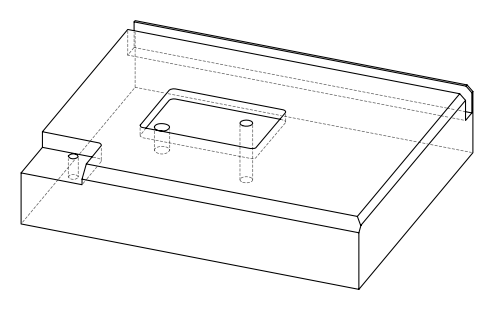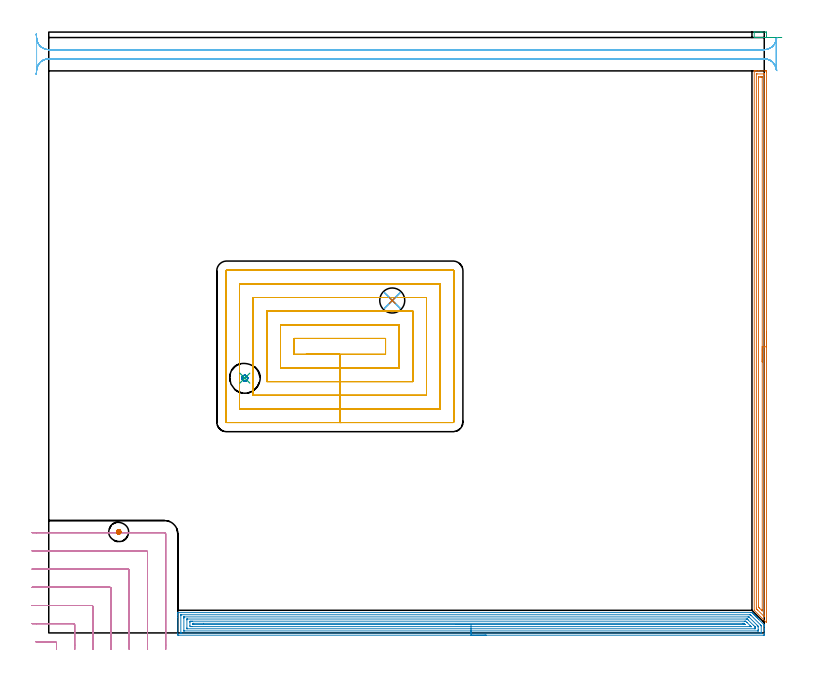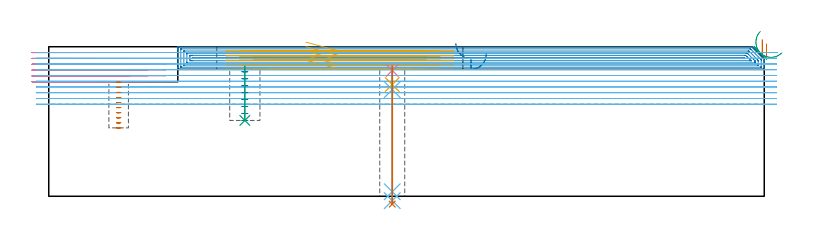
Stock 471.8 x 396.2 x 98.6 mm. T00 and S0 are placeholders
(PLAN: 13 operations, 10 tool changes, 79.5 min)
(1 AREA_MILL | FG_CHAMFER_SURFACE | UGT0205_001 | 8.87 min | 12253 mm3)
(2 AREA_MILL_1 | FG_CHAMFER_SURFACE_1 | UGT0205_001 | 18.67 min | 43388 mm3)
(3 AREA_MILL_2 | FG_CHAMFER_SURFACE_2 | UGT0205_001 | 0.25 min | 260 mm3)
(4 MILL_CORNER_NOTCH_RECTANGULAR | CORNER_NOTCH_RECTANGULAR | NXT0201_012 | Follow Part, ap 4, ae 75% | 8.75 min | 144528 mm3)
(5 MILL_RECTANGULAR_POCKET | POCKET_RECTANGULAR_STRAIGHT | NXT0201_011 | Follow Part, ap 3, ae 75% | 20.23 min | 271524 mm3)
(6 MILL_RECTANGULAR_SLOT | SLOT_RECTANGULAR | NXT0201_012 | Follow Part, ap 4, ae 75% | 20.54 min | 393064 mm3)
(7 MILL_BLIND_HOLE_FROM_SOLID_MATERIAL | STEP1POCKET | NXT0201_013 | Spiral | 0.57 min | 3968 mm3)
(8 MILL_BLIND_HOLE_FROM_SOLID_MATERIAL_1 | STEP1POCKET_1 | NXT0201_012 | Spiral | 0.6 min | 10471 mm3)
(9 BORE_BLIND_HOLE | STEP1POCKET_1 | UGT0332_076 | 0.15 min | 0 mm3)
(10 SPOT_DRILL | STEP1HOLE | NXT0321_9005460120000 | 0.03 min | 1 mm3)
(11 DRILL_BLIND_HOLE_INTO_CENTER | STEP1HOLE | NXT0301_038 | 0.05 min | 318 mm3)
(12 GUN_DRILL_THROUGH_HOLE | STEP1HOLE | UGT0307_002 | 0.43 min | 2076 mm3)
(13 SPADE_DRILL_TO_ENLARGE_THROUGH_HOLE | STEP1HOLE | UGT0306_007 | 0.37 min | 15461 mm3)
(TOOL UGT0205_001 | Chamfer Mill 20 x 3 x 45 deg. | D20 FL50 Z2)
(TOOL NXT0201_012 | ENDMILL 16mm [2P460-1600-NA 1630] | D16 FL38 Z6)
(TOOL NXT0201_011 | ENDMILL 12mm [2P460-1200-NA 1630] | D12 FL38 Z6)
(TOOL NXT0201_013 | ENDMILL 10mm | D10 FL30 Z4)
(TOOL UGT0332_076 | 19.75 mm Rough Boring Bar | D19.75)
(TOOL NXT0321_9005460120000 | NC Spot Drill, 142deg, 12mm, Carbide, Uncoated | D12 PA142 FL30 Z2)
(TOOL NXT0301_038 | Carbide Drill 6.7mm [860.1-0670-034A1-MM 2214] | D6.7 PA140 FL53 Z2)
(TOOL UGT0307_002 | Gun Drill 6 mm | D6 PA130 FL24 Z1)
(TOOL UGT0306_007 | Spade Drill 16.5mm | D16.5 PA132 FL10 Z2)
(OP 1 AREA_MILL)
G17 G21 G94 G90
T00 M6
G54
G17 G0 G90 X473.3 Y198.7 S1061 M3
G43 Z108.6 H0
Z100.5
G94 G1 Y198.662 Z99.628 F250.
Y198.548 Z98.764
Y198.359 Z97.912
Y198.097 Z97.08
Y197.763 Z96.274
Y197.36 Z95.5
Y196.892 Z94.764
Y196.36 Z94.072
Y195.771 Z93.429
Y195.128 Z92.84
Y194.436 Z92.309
Y193.7 Z91.84
Y192.926 Z91.437
Y192.12 Z91.103
Y191.288 Z90.841
Y190.436 Z90.652
Y189.572 Z90.538
Y188.7 Z90.5
Y7.348
X473.299 Y6.967 Z90.501
X473.298 Y6.935 Z90.502
X473.292 Y6.818 Z90.506
X473.235 Y6.87 Z90.563
X473.133 Y6.967 Z90.665
X465.388 Y14.712 Z98.411
X465.217 Y14.886 Z98.577
X465.204 Y14.905 Z98.589
X465.2 Y15.004 Z98.6
Y370.433
X465.203 Y370.591 Z98.588
X465.224 Y370.6 Z98.566
X465.58 Z98.219
X465.931 Z97.869
X466.594 Z97.201
X467.81 Z95.986
X468.365 Z95.43
X472.515 Z91.282
X472.792 Y370.597 Z91.005
X473.292 Y370.591 Z90.506
X473.294 Y370.493 Z90.504
X473.298 Y369.986 Z90.502
X473.3 Y369.474 Z90.5
Y188.7
X471.886 Z91.914
Y10.986
X471.884 Y10.788 Z91.916
X471.881 Y10.691 Z91.919
X471.88 Y10.682 Z91.92
X471.867 Y10.691 Z91.933
X471.836 Y10.717 Z91.964
X471.766 Y10.784 Z92.034
X467.479 Y15.071 Z96.321
X467.101 Y15.451 Z96.699
X466.716 Y15.846 Z97.084
X466.621 Y15.947 Z97.179
X466.619 Y15.997 Z97.181
X466.616 Y16.105 Z97.184
X466.614 Y16.323 Z97.186
X466.615 Y368.418 Z97.185
X466.616 Y368.527 Z97.184
X466.619 Y368.58 Z97.181
X466.62 Y368.587 Z97.18
X466.635 Y368.591 Z97.165
X466.687 Y368.595 Z97.113
X467.083 Y368.599 Z96.717
X471.511 Z92.289
X471.756 Y368.596 Z92.044
X471.864 Y368.591 Z91.936
X471.879 Y368.589 Z91.921
X471.881 Y368.572 Z91.919
X471.884 Y368.523 Z91.916
X471.885 Y368.422 Z91.915
X471.886 Y368.221 Z91.914
Y188.7
X470.472 Z93.328
X470.471 Y15.451 Z93.329
Y15.113
X470.466 Y14.558 Z93.334
Y14.55 Z93.335
X470.448 Y14.558 Z93.352
X470.136 Y14.866 Z93.664
X468.655 Y16.344 Z95.145
X468.365 Y16.638 Z95.435
X468.069 Y16.942 Z95.731
X468.035 Y16.979 Z95.765
X468.033 Y17.034 Z95.767
X468.03 Y17.124 Z95.77
X468.029 Y17.237 Z95.771
Y17.576
Y365.521
X468.03 Y365.859 Z95.77
X468.034 Y366.414 Z95.766
X468.035 Y366.574 Z95.765
X468.189 Y366.591 Z95.611
X468.365 Y366.596 Z95.435
X469.066 Y366.6 Z94.734
X469.25 Z94.55
X469.951 Z93.849
X470.136 Y366.599 Z93.664
X470.32 Y366.595 Z93.48
X470.442 Y366.59 Z93.358
X470.466 Y366.583 Z93.334
X470.467 Y366.567 Z93.333
X470.469 Y366.527 Z93.331
X470.471 Y366.414 Z93.329
X470.472 Y188.7 Z93.328
Y187.828 Z93.367
Y186.964 Z93.48
Y186.112 Z93.669
Y185.28 Z93.932
Y184.474 Z94.265
Y183.7 Z94.668
Y182.964 Z95.137
Y182.272 Z95.668
Y181.629 Z96.257
Y181.04 Z96.901
Y180.508 Z97.593
Y180.04 Z98.328
Y179.637 Z99.102
Y179.303 Z99.908
Y179.041 Z100.74
Y178.852 Z101.592
Y178.738 Z102.457
Y178.7 Z103.328
G0 Z108.6
M5
M2
(OP 2 AREA_MILL_1)
G17 G21 G94 G90
T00 M6
G54
G17 G0 G90 X288.45 Y-1.5 S1061 M3
G43 Z108.6 H0
Z93.7
G94 G1 X288.412 Z92.828 F250.
X288.298 Z91.963
X288.109 Z91.112
X287.847 Z90.28
X287.513 Z89.474
X287.11 Z88.7
X286.642 Z87.964
X286.11 Z87.272
X285.521 Z86.629
X284.878 Z86.04
X284.186 Z85.508
X283.45 Z85.04
X282.676 Z84.637
X281.87 Z84.303
X281.038 Z84.041
X280.186 Z83.852
X279.322 Z83.738
X278.45 Z83.7
X85.731
X85.31 Y-1.496 Z83.702
X85.11 Y-1.492 Z83.705
X85.105 Y-1.082 Z84.115
X85.1 Y-0.462 Z84.736
Y10.345 Z95.54
Y11.742 Z96.938
Y12.103 Z97.298
Y13.057 Z98.256
X85.11 Y13.397 Z98.589
X85.284 Y13.4 Z98.6
X463.12
X463.695 Y13.399 Z98.586
X463.867 Y13.235 Z98.431
X464.015 Y13.086 Z98.284
X464.119 Y12.982 Z98.178
X464.218 Y12.882 Z98.082
X464.313 Y12.787 Z97.987
X464.412 Y12.689 Z97.885
X464.506 Y12.594 Z97.794
X464.611 Y12.489 Z97.689
X464.705 Y12.396 Z97.592
X464.794 Y12.306 Z97.505
X464.909 Y12.191 Z97.391
X464.998 Y12.103 Z97.299
X465.082 Y12.018 Z97.217
X465.207 Y11.893 Z97.093
X465.291 Y11.81 Z97.006
X465.37 Y11.73 Z96.929
X465.505 Y11.595 Z96.794
X465.584 Y11.517 Z96.713
X465.659 Y11.442 Z96.641
X465.803 Y11.297 Z96.496
X465.877 Y11.224 Z96.421
X465.947 Y11.154 Z96.353
X466.101 Y10.999 Z96.198
X466.17 Y10.931 Z96.128
X466.235 Y10.866 Z96.065
X466.399 Y10.701 Z95.9
X466.463 Y10.638 Z95.835
X466.523 Y10.577 Z95.776
X466.697 Y10.403 Z95.602
X466.756 Y10.345 Z95.542
X466.811 Y10.289 Z95.488
X466.996 Y10.105 Z95.304
X467.049 Y10.052 Z95.249
X467.099 Y10.001 Z95.2
X467.294 Y9.807 Z95.006
X467.342 Y9.759 Z94.956
X467.387 Y9.713 Z94.912
X467.592 Y9.509 Z94.708
X468.252 Y8.849 Z94.048
X471.467 Y5.634 Z90.832
X471.591 Y5.51 Z90.707
X471.765 Y5.334 Z90.532
X471.793 Y5.3 Z90.497
X471.797 Y5.291 Z90.488
X471.8 Y5.265 Z90.463
Y4.192 Z89.386
Y2.951 Z88.148
Y2.434 Z87.628
Y1.902 Z87.098
Y-0.824 Z84.373
X471.797 Y-1.082 Z84.115
X471.79 Y-1.492 Z83.705
X471.59 Y-1.496 Z83.702
X471.169 Y-1.5 Z83.7
X278.45
Y-0.086 Z85.114
X87.52 Y-0.085 Z85.115
X87.398 Y-0.084 Z85.116
X87.153 Y-0.079 Z85.121
X87.109 Y-0.07 Z85.13
X87.105 Y-0.037 Z85.163
X87.103 Y-0.002 Z85.198
X87.1 Y0.209 Z85.409
Y11.637 Z96.837
X87.102 Y11.774 Z96.974
X87.105 Y11.884 Z97.084
X87.11 Y11.957 Z97.157
X87.117 Y11.979 Z97.179
X87.64 Y11.985 Z97.185
X462.346
X462.539 Y11.983 Z97.183
X462.635 Y11.981 Z97.181
X462.655 Y11.979 Z97.179
X462.704 Y11.935 Z97.135
X462.8 Y11.845 Z97.045
X463.12 Y11.53 Z96.73
X469.38 Y5.269 Z90.469
X469.575 Y5.071 Z90.271
X469.763 Y4.875 Z90.075
X469.79 Y4.837 Z90.037
X469.794 Y4.813 Z90.013
X469.798 Y4.762 Z89.962
X469.8 Y4.659 Z89.859
Y0.263 Z85.463
X469.798 Y0.126 Z85.326
X469.795 Y0.016 Z85.216
X469.79 Y-0.057 Z85.143
X469.784 Y-0.079 Z85.121
X469.261 Y-0.086 Z85.114
X278.45
Y1.328 Z86.528
X89.232 Y1.329 Z86.529
X89.17 Y1.33 Z86.53
X89.13 Y1.333 Z86.533
X89.114 Y1.335 Z86.535
X89.11 Y1.351 Z86.551
X89.104 Y1.555 Z86.755
X89.101 Y1.759 Z86.959
X89.1 Y9.671 Z94.871
X89.104 Y10.345 Z95.545
X89.108 Y10.542 Z95.742
X89.115 Y10.565 Z95.765
X89.137 Y10.567 Z95.767
X89.193 Y10.569 Z95.769
X89.308 Y10.571 Z95.771
X461.102
X461.332 Y10.57 Z95.77
X461.561 Y10.566 Z95.766
X461.623 Y10.564 Z95.764
X461.655 Y10.536 Z95.736
X461.723 Y10.473 Z95.673
X461.855 Y10.345 Z95.545
X467.129 Y5.071 Z90.271
X467.592 Y4.603 Z89.803
X467.79 Y4.394 Z89.594
X467.795 Y4.192 Z89.392
X467.799 Y3.988 Z89.188
X467.8 Y2.229 Z87.429
X467.796 Y1.555 Z86.755
X467.792 Y1.358 Z86.558
X467.785 Y1.335 Z86.535
X467.763 Y1.333 Z86.533
X467.707 Y1.33 Z86.53
X467.592 Y1.329 Z86.529
X278.45 Y1.328 Z86.528
Y2.743 Z87.943
X91.249
X91.167 Y2.745 Z87.945
X91.129 Y2.747 Z87.947
X91.113 Y2.749 Z87.949
X91.11 Y2.767 Z87.967
X91.106 Y2.875 Z88.075
X91.1 Y3.31 Z88.51
Y8.584 Z93.784
X91.107 Y9.025 Z94.225
X91.11 Y9.133 Z94.333
X91.115 Y9.151 Z94.351
X91.148 Y9.153 Z94.353
X91.218 Y9.155 Z94.355
X91.412 Y9.157 Z94.357
X459.857
X460.437 Y9.156 Z94.356
X460.52 Y9.154 Z94.354
X460.569 Y9.15 Z94.35
X460.593 Y9.147 Z94.347
X460.615 Y9.126 Z94.326
X460.801 Y8.946 Z94.146
X461.164 Y8.587 Z93.787
X461.332 Y8.42 Z93.62
X464.68 Y5.071 Z90.271
X464.909 Y4.842 Z90.042
X465.554 Y4.192 Z89.392
X465.763 Y3.976 Z89.176
X465.79 Y3.943 Z89.143
X465.794 Y3.918 Z89.118
X465.797 Y3.863 Z89.063
X465.799 Y3.754 Z88.954
X465.8 Y3.316 Z88.516
X465.793 Y2.875 Z88.075
X465.79 Y2.767 Z87.967
X465.785 Y2.749 Z87.949
X465.752 Y2.747 Z87.947
X465.682 Y2.745 Z87.945
X465.488 Y2.743 Z87.943
X278.45
Y4.157 Z89.357
X94.71
X93.814 Y4.158 Z89.358
X93.78 Y4.159 Z89.359
X93.11 Y4.192 Z89.392
X93.101 Y4.859 Z90.059
Y6.829 Z92.029
X93.104 Y7.493 Z92.693
X93.11 Y7.708 Z92.908
X93.746 Y7.741 Z92.941
X93.78 Y7.742 Z92.942
X94.638 Y7.743 Z92.943
X458.649
X459.513 Y7.738 Z92.938
X459.543 Y7.736 Z92.936
X459.582 Y7.708 Z92.908
X460.437 Y6.864 Z92.064
X460.473 Y6.829 Z92.029
X462.521 Y4.781 Z89.981
X463.109 Y4.192 Z89.392
X463.12 Y4.179 Z89.379
X463.121 Y4.161 Z89.361
X463.12
X462.262 Y4.157 Z89.357
X462.226
X278.45
Y5.571 Z90.771
X95.568 Y5.572 Z90.772
X95.183 Y5.574 Z90.774
X95.132 Y5.576 Z90.776
X95.112 Y5.578 Z90.778
X95.11 Y5.593 Z90.793
X95.104 Y5.674 Z90.874
X95.101 Y5.797 Z90.997
Y5.95 Z91.15
X95.104 Y6.18 Z91.38
X95.108 Y6.295 Z91.495
X95.11 Y6.318 Z91.518
X95.13 Y6.322 Z91.522
X95.187 Y6.325 Z91.525
X95.568 Y6.328 Z91.528
X102.102 Y6.329 Z91.529
X457.755
X458.265 Y6.328 Z91.528
X458.456 Y6.324 Z91.524
X458.502 Y6.322 Z91.522
X458.524 Y6.316 Z91.516
X458.557 Y6.287 Z91.487
X458.649 Y6.202 Z91.402
X458.898 Y5.95 Z91.15
X459.139 Y5.701 Z90.901
X459.248 Y5.577 Z90.777
X459.163 Y5.575 Z90.775
X459.033 Y5.573 Z90.773
X458.649 Y5.571 Z90.771
X458.14
X278.45
X277.578 Z90.809
X276.714 Z90.923
X275.862 Z91.112
X275.03 Z91.374
X274.224 Z91.708
X273.45 Z92.111
X272.714 Z92.58
X272.022 Z93.111
X271.379 Z93.7
X270.79 Z94.343
X270.258 Z95.035
X269.79 Z95.771
X269.387 Z96.545
X269.053 Z97.351
X268.791 Z98.183
X268.602 Z99.035
X268.488 Z99.9
X268.45 Z100.771
G0 Z108.6
M5
M2
(OP 3 AREA_MILL_2)
G17 G21 G94 G90
T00 M6
G54
G17 G0 G90 X483.392 Y392.6 S1061 M3
G43 Z108.6 H0
Z94.549
G94 G1 X482.749 Z93.959 F250.
X482.057 Z93.428
X481.321 Z92.96
X480.547 Z92.557
X479.741 Z92.223
X478.909 Z91.961
X478.058 Z91.772
X477.193 Z91.658
X476.321 Z91.62
X475.45 Z91.658
X474.585 Z91.772
X473.733 Z91.961
X472.901 Z92.223
X472.095 Z92.557
X471.321 Z92.96
X470.585 Z93.428
X469.893 Z93.959
X469.25 Z94.549
X465.276 Y392.601 Z98.523
X465.205 Y392.61 Z98.594
X465.2 Y392.634 Z98.6
Y396.166
X465.205 Y396.19 Z98.594
X465.277 Y396.2 Z98.521
X469.318 Z94.481
X470.135 Z93.658
X472.792 Y396.199 Z91.003
X473.266 Y396.197 Z90.53
X473.291 Y396.193 Z90.505
X473.297 Y395.725 Z90.503
X473.3 Y395.218 Z90.5
Y393.452
X473.298 Y393.075 Z90.502
X473.291 Y392.607 Z90.505
X473.266 Y392.602 Z90.529
X472.792 Y392.6 Z91.003
X472.383 Z91.412
X470.135 Z93.658
X469.317 Z94.482
X469.25 Z94.549
X468.66 Z95.191
X468.128 Z95.883
X467.658 Z96.618
X467.255 Z97.391
X466.92 Y392.601 Z98.197
X466.657 Z99.029
X466.467 Z99.88
X466.352 Z100.745
X466.313 Z101.617
X466.35 Z102.488
X466.463 Z103.353
X466.651 Z104.205
X466.912 Z105.037
X467.245 Y392.6 Z105.844
X467.647 Z106.618
X468.115 Z107.354
X468.645 Z108.047
X469.234 Z108.691
M5
M2
(OP 4 MILL_CORNER_NOTCH_RECTANGULAR)
G17 G21 G94 G90
T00 M6
G54
G17 G0 G90 X5.111 Y-11. S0 M3
G43 Z108.6 H1
Z94.75
G94 G1 X5.1 Y-8. F250.
Y-7.746 F500.
Y-6.694
G3 X4.306 Y-5.9 R0.8
G1 X-5.403
X-8.403 F250.
G0 Z108.6
X17.113 Y-11.
Z94.75
G1 X17.101 Y-8.
X17.1 Y-7.746 F500.
Y5.306
G3 X16.306 Y6.1 R0.8
G1 X-8.
X-11. F250.
G0 Z108.6
X29.117 Y-11.
Z94.75
G1 X29.101 Y-8.
G2 X29.1 Y-7.746 R48. F500.
G1 Y17.305
G3 X28.305 Y18.1 R0.8
G1 X-8.
X-11. F250.
G0 Z108.6
X41.122 Y-11.
Z94.75
G1 X41.101 Y-8.
X41.1 Y-7.746 F500.
Y29.305
G3 X40.305 Y30.1 R0.8
G1 X-8.
X-11. F250.
G0 Z108.6
X53.133 Y-11.
Z94.75
G1 X53.101 Y-8.
G2 X53.1 Y-7.746 R24. F500.
G1 Y41.305
G3 X52.305 Y42.1 R0.8
G1 X-8.
X-11. F250.
G0 Z108.6
X65.166 Y-10.999
Z94.75
G1 X65.103 Y-8.
G2 X65.1 Y-7.746 R12. F500.
G1 Y53.305
G3 X64.305 Y54.1 R0.8
G1 X-8.
X-11. F250.
G0 Z108.6
X77.1 Y-10.746
Z94.75
G1 Y-7.746
Y65.305 F500.
G3 X76.305 Y66.1 R0.8
G1 X-8.
X-11. F250.
G0 Z108.6
X5.101 Y-11.
Z90.9
G1 X5.1 Y-8.
Y-6.694 F500.
G3 X4.306 Y-5.9 R0.8
G1 X-5.403
X-8.403 F250.
G0 Z108.6
X17.101 Y-11.
Z90.9
G1 X17.1 Y-8.
Y-6.694 F500.
Y5.306
G3 X16.306 Y6.1 R0.8
G1 X-8.
X-11. F250.
G0 Z108.6
X29.101 Y-11.
Z90.9
G1 X29.1 Y-8.
Y5.306 F500.
Y17.305
G3 X28.305 Y18.1 R0.8
G1 X-8.
X-11. F250.
G0 Z108.6
X41.102 Y-11.
Z90.9
G1 X41.1 Y-8.
Y17.305 F500.
Y29.305
G3 X40.305 Y30.1 R0.8
G1 X-8.
X-11. F250.
G0 Z108.6
X53.102 Y-11.
Z90.9
G1 X53.1 Y-8.
Y29.305 F500.
Y41.305
G3 X52.305 Y42.1 R0.8
G1 X-8.
X-11. F250.
G0 Z108.6
X65.105 Y-11.
Z90.9
G1 X65.1 Y-8.
Y41.305 F500.
Y53.305
G3 X64.305 Y54.1 R0.8
G1 X-8.
X-11. F250.
G0 Z108.6
X77.1 Y-10.981
Z90.9
G1 Y-7.981
Y65.305 F500.
G3 X76.305 Y66.1 R0.8
G1 X-8.
X-11. F250.
G0 Z108.6
X5.1 Y-11.
Z87.05
G1 Y-8.
Y-6.694 F500.
G3 X4.306 Y-5.9 R0.8
G1 X-5.403
X-8.403 F250.
G0 Z108.6
X17.1 Y-11.
Z87.05
G1 Y-8.
Y5.306 F500.
G3 X16.306 Y6.1 R0.8
G1 X-8.
X-11. F250.
G0 Z108.6
X29.1 Y-11.
Z87.05
G1 Y-8.
Y17.305 F500.
G3 X28.305 Y18.1 R0.8
G1 X-8.
X-11. F250.
G0 Z108.6
X41.1 Y-11.
Z87.05
G1 Y-8.
Y29.305 F500.
G3 X40.305 Y30.1 R0.8
G1 X-8.
X-11. F250.
G0 Z108.6
X53.1 Y-11.
Z87.05
G1 Y-8.
Y41.305 F500.
G3 X52.305 Y42.1 R0.8
G1 X-8.
X-11. F250.
G0 Z108.6
X65.1 Y-11.
Z87.05
G1 Y-8.
Y53.305 F500.
G3 X64.305 Y54.1 R0.8
G1 X-8.
X-11. F250.
G0 Z108.6
X77.1 Y-11.
Z87.05
G1 Y-8.
Y65.305 F500.
G3 X76.305 Y66.1 R0.8
G1 X-8.
X-11. F250.
G0 Z108.6
X5.1 Y-11.
Z83.2
G1 Y-8.
Y-6.694 F500.
G3 X4.306 Y-5.9 R0.8
G1 X-5.403
X-8.403 F250.
G0 Z108.6
X17.1 Y-11.
Z83.2
G1 Y-8.
Y5.306 F500.
G3 X16.306 Y6.1 R0.8
G1 X-8.
X-11. F250.
G0 Z108.6
X29.1 Y-11.
Z83.2
G1 Y-8.
Y17.305 F500.
G3 X28.305 Y18.1 R0.8
G1 X-8.
X-11. F250.
G0 Z108.6
X41.1 Y-11.
Z83.2
G1 Y-8.
Y29.305 F500.
G3 X40.305 Y30.1 R0.8
G1 X-8.
X-11. F250.
G0 Z108.6
X53.1 Y-11.
Z83.2
G1 Y-8.
Y41.305 F500.
G3 X52.305 Y42.1 R0.8
G1 X-8.
X-11. F250.
G0 Z108.6
X65.1 Y-11.
Z83.2
G1 Y-8.
Y53.305 F500.
G3 X64.305 Y54.1 R0.8
G1 X-8.
X-11. F250.
G0 Z108.6
X77.1 Y-11.
Z83.2
G1 Y-8.
Y65.305 F500.
G3 X76.305 Y66.1 R0.8
G1 X-8.
X-11. F250.
G0 Z108.6
X5.1 Y-11.
Z79.35
G1 Y-8.
Y-6.694 F500.
G3 X4.306 Y-5.9 R0.8
G1 X-5.403
X-8.403 F250.
G0 Z108.6
X17.1 Y-11.
Z79.35
G1 Y-8.
Y5.306 F500.
G3 X16.306 Y6.1 R0.8
G1 X-8.
X-11. F250.
G0 Z108.6
X29.1 Y-11.
Z79.35
G1 Y-8.
Y17.305 F500.
G3 X28.305 Y18.1 R0.8
G1 X-8.
X-11. F250.
G0 Z108.6
X41.1 Y-11.
Z79.35
G1 Y-8.
Y29.305 F500.
G3 X40.305 Y30.1 R0.8
G1 X-8.
X-11. F250.
G0 Z108.6
X53.1 Y-11.
Z79.35
G1 Y-8.
Y41.305 F500.
G3 X52.305 Y42.1 R0.8
G1 X-8.
X-11. F250.
G0 Z108.6
X65.1 Y-11.
Z79.35
G1 Y-8.
Y53.305 F500.
G3 X64.305 Y54.1 R0.8
G1 X-8.
X-11. F250.
G0 Z108.6
X77.1 Y-11.
Z79.35
G1 Y-8.
Y65.305 F500.
G3 X76.305 Y66.1 R0.8
G1 X-8.
X-11. F250.
G0 Z108.6
X5.1 Y-11.
Z75.5
G1 Y-8.
Y-6.694 F500.
G3 X4.306 Y-5.9 R0.8
G1 X-5.403
X-8.403 F250.
G0 Z108.6
X17.1 Y-11.
Z75.5
G1 Y-8.
Y5.306 F500.
G3 X16.306 Y6.1 R0.8
G1 X-8.
X-11. F250.
G0 Z108.6
X29.1 Y-11.
Z75.5
G1 Y-8.
Y17.305 F500.
G3 X28.305 Y18.1 R0.8
G1 X-8.
X-11. F250.
G0 Z108.6
X41.1 Y-11.
Z75.5
G1 Y-8.
Y29.305 F500.
G3 X40.305 Y30.1 R0.8
G1 X-8.
X-11. F250.
G0 Z108.6
X53.1 Y-11.
Z75.5
G1 Y-8.
Y41.305 F500.
G3 X52.305 Y42.1 R0.8
G1 X-8.
X-11. F250.
G0 Z108.6
X65.1 Y-11.
Z75.5
G1 Y-8.
Y53.305 F500.
G3 X64.305 Y54.1 R0.8
G1 X-8.
X-11. F250.
G0 Z108.6
X77.1 Y-11.
Z75.5
G1 Y-8.
Y65.305 F500.
G3 X76.305 Y66.1 R0.8
G1 X-8.
X-11. F250.
G0 Z108.6
M5
M2
(OP 5 MILL_RECTANGULAR_POCKET)
G17 G21 G94 G90
T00 M6
G54
G17 G0 G90 X169.632 Y183.7 S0 M3
G43 Z108.6 H1
Z101.6
G94 G1 X191.95 Z95.62 F250.
X222.1 F500.
Y194.2
X161.8
Y183.7
X191.95
Y174.7
X231.1
Y203.2
X152.8
Y174.7
X191.95
Y165.7
X240.1
Y212.2
X143.8
Y165.7
X191.95
Y156.7
X249.1
Y221.2
X134.8
Y156.7
X191.95
Y147.7
X258.1
Y230.2
X125.8
Y147.7
X191.95
Y138.7
X266.6
G3 X267.1 Y139.2 R0.5
G1 Y238.7
G3 X266.6 Y239.2 R0.5
G1 X117.3
G3 X116.8 Y238.7 R0.5
G1 Y139.2
G3 X117.3 Y138.7 R0.5
G1 X191.95
X192.95
G0 X169.632 Y183.7 Z98.62
G1 X191.95 Z92.64 F250.
X222.1 F500.
Y194.2
X161.8
Y183.7
X191.95
Y174.7
X231.1
Y203.2
X152.8
Y174.7
X191.95
Y165.7
X240.1
Y212.2
X143.8
Y165.7
X191.95
Y156.7
X249.1
Y221.2
X134.8
Y156.7
X191.95
Y147.7
X258.1
Y230.2
X125.8
Y147.7
X191.95
Y138.7
X266.6
G3 X267.1 Y139.2 R0.5
G1 Y238.7
G3 X266.6 Y239.2 R0.5
G1 X117.3
G3 X116.8 Y238.7 R0.5
G1 Y139.2
G3 X117.3 Y138.7 R0.5
G1 X191.95
X192.95
G0 X169.632 Y183.7 Z95.64
G1 X191.95 Z89.66 F250.
X222.1 F500.
Y194.2
X161.8
Y183.7
X191.95
Y174.7
X231.1
Y203.2
X152.8
Y174.7
X191.95
Y165.7
X240.1
Y212.2
X143.8
Y165.7
X191.95
Y156.7
X249.1
Y221.2
X134.8
Y156.7
X191.95
Y147.7
X258.1
Y230.2
X125.8
Y147.7
X191.95
Y138.7
X266.6
G3 X267.1 Y139.2 R0.5
G1 Y238.7
G3 X266.6 Y239.2 R0.5
G1 X117.3
G3 X116.8 Y238.7 R0.5
G1 Y139.2
G3 X117.3 Y138.7 R0.5
G1 X191.95
X192.95
G0 X169.632 Y183.7 Z92.66
G1 X191.95 Z86.68 F250.
X222.1 F500.
Y194.2
X161.8
Y183.7
X191.95
Y174.7
X231.1
Y203.2
X152.8
Y174.7
X191.95
Y165.7
X240.1
Y212.2
X143.8
Y165.7
X191.95
Y156.7
X249.1
Y221.2
X134.8
Y156.7
X191.95
Y147.7
X258.1
Y230.2
X125.8
Y147.7
X191.95
Y138.7
X266.6
G3 X267.1 Y139.2 R0.5
G1 Y238.7
G3 X266.6 Y239.2 R0.5
G1 X117.3
G3 X116.8 Y238.7 R0.5
G1 Y139.2
G3 X117.3 Y138.7 R0.5
G1 X191.95
X192.95
G0 X169.632 Y183.7 Z89.68
G1 X191.95 Z83.7 F250.
X222.1 F500.
Y194.2
X161.8
Y183.7
X191.95
Y174.7
X231.1
Y203.2
X152.8
Y174.7
X191.95
Y165.7
X240.1
Y212.2
X143.8
Y165.7
X191.95
Y156.7
X249.1
Y221.2
X134.8
Y156.7
X191.95
Y147.7
X258.1
Y230.2
X125.8
Y147.7
X191.95
Y138.7
X266.6
G3 X267.1 Y139.2 R0.5
G1 Y238.7
G3 X266.6 Y239.2 R0.5
G1 X117.3
G3 X116.8 Y238.7 R0.5
G1 Y139.2
G3 X117.3 Y138.7 R0.5
G1 X191.95
X192.95
G0 Z108.6
M5
M2
(OP 6 MILL_RECTANGULAR_SLOT)
G17 G21 G94 G90
T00 M6
G54
G17 G0 G90 X480.344 Y392.558 S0 M3
G43 Z108.6 H1
Z94.81
G94 G1 X479.277 Y389.754 F250.
G2 X471.8 Y384.6 R8. F500.
G1 X0.
G2 X-7.97 Y391.908 R8.
G1 X-8.
Y371.292
X-7.97
G2 X0. Y378.6 R8.
G1 X471.8
G2 X479.266 Y373.475 R8.
G1 X480.344 Y370.675 F250.
G0 Z108.6
X-8.23 Y368.303
Z91.02
G1 X-7.97 Y371.292
G2 X0. Y378.6 R8. F500.
G1 X471.8
G2 X479.753 Y371.463 R8.
G1 X479.783 Y371.461
G3 X479.8 Y371.978 R8.
G1 Y391.113
G3 X479.779 Y391.698 R8.
G1 X479.749 Y391.695
G2 X471.8 Y384.6 R8.
G1 X0.
G2 X-7.97 Y391.908 R8.
G1 X-8.23 Y394.897 F250.
G0 Y368.303 Z87.23
G1 X-7.97 Y371.292
G2 X0. Y378.6 R8. F500.
G1 X471.8
G2 X479.77 Y371.292 R8.
G1 X479.8
Y391.908
X479.77
G2 X471.8 Y384.6 R8.
G1 X0.
G2 X-7.97 Y391.908 R8.
G1 X-8.23 Y394.897 F250.
G0 Y368.303 Z83.44
G1 X-7.97 Y371.292
G2 X0. Y378.6 R8. F500.
G1 X471.8
G2 X479.77 Y371.292 R8.
G1 X479.8
Y391.908
X479.77
G2 X471.8 Y384.6 R8.
G1 X0.
G2 X-7.97 Y391.908 R8.
G1 X-8.23 Y394.897 F250.
G0 Y368.303 Z79.65
G1 X-7.97 Y371.292
G2 X0. Y378.6 R8. F500.
G1 X471.8
G2 X479.77 Y371.292 R8.
G1 X479.8
Y391.908
X479.77
G2 X471.8 Y384.6 R8.
G1 X0.
G2 X-7.97 Y391.908 R8.
G1 X-8.23 Y394.897 F250.
G0 Y368.303 Z75.86
G1 X-7.97 Y371.292
G2 X0. Y378.6 R8. F500.
G1 X471.8
G2 X479.77 Y371.292 R8.
G1 X479.8
Y391.908
X479.77
G2 X471.8 Y384.6 R8.
G1 X0.
G2 X-7.97 Y391.908 R8.
G1 X-8.23 Y394.897 F250.
G0 Y368.303 Z72.07
G1 X-7.97 Y371.292
G2 X0. Y378.6 R8. F500.
G1 X471.8
G2 X479.77 Y371.292 R8.
G1 X479.8
Y391.908
X479.77
G2 X471.8 Y384.6 R8.
G1 X0.
G2 X-7.97 Y391.908 R8.
G1 X-8.23 Y394.897 F250.
G0 Y368.303 Z68.28
G1 X-7.97 Y371.292
G2 X0. Y378.6 R8. F500.
G1 X471.8
G2 X479.77 Y371.292 R8.
G1 X479.8
Y391.908
X479.77
G2 X471.8 Y384.6 R8.
G1 X0.
G2 X-7.97 Y391.908 R8.
G1 X-8.23 Y394.897 F250.
G0 Y368.303 Z64.49
G1 X-7.97 Y371.292
G2 X0. Y378.6 R8. F500.
G1 X471.8
G2 X479.77 Y371.292 R8.
G1 X479.8
Y391.908
X479.77
G2 X471.8 Y384.6 R8.
G1 X0.
G2 X-7.97 Y391.908 R8.
G1 X-8.23 Y394.897 F250.
G0 Y368.303 Z60.7
G1 X-7.97 Y371.292
G2 X0. Y378.6 R8. F500.
G1 X471.8
G2 X479.77 Y371.292 R8.
G1 X479.8
Y391.908
X479.77
G2 X471.8 Y384.6 R8.
G1 X0.
G2 X-7.97 Y391.908 R8.
G1 X-8.23 Y394.897 F250.
G0 Z108.6
M5
M2
(OP 7 MILL_BLIND_HOLE_FROM_SOLID_MATERIAL)
G17 G21 G94 G90
T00 M6
G54
G17 G0 G90 X46.1 Y66.6 S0 M3
G43 Z108.6 H0
Z75.16
G94 G3 X46.733 Y67.417 R0.654 F250.
X45.739 Y68.004 R0.817
X44.696 Y66.239 R1.45
X45.739 Y68.004 R-1.45
X45.217 Y67.122 R0.725
X46.1 Y66.6 R0.725
G0 Z71.82
G3 X46.733 Y67.417 R0.654
X45.739 Y68.004 R0.817
X44.696 Y66.239 R1.45
X45.739 Y68.004 R-1.45
X45.217 Y67.122 R0.725
X46.1 Y66.6 R0.725
G0 Z68.48
G3 X46.733 Y67.417 R0.654
X45.739 Y68.004 R0.817
X44.696 Y66.239 R1.45
X45.739 Y68.004 R-1.45
X45.217 Y67.122 R0.725
X46.1 Y66.6 R0.725
G0 Z65.14
G3 X46.733 Y67.417 R0.654
X45.739 Y68.004 R0.817
X44.696 Y66.239 R1.45
X45.739 Y68.004 R-1.45
X45.217 Y67.122 R0.725
X46.1 Y66.6 R0.725
G0 Z61.8
G3 X46.733 Y67.417 R0.654
X45.739 Y68.004 R0.817
X44.696 Y66.239 R1.45
X45.739 Y68.004 R-1.45
X45.217 Y67.122 R0.725
X46.1 Y66.6 R0.725
G0 Z58.46
G3 X46.733 Y67.417 R0.654
X45.739 Y68.004 R0.817
X44.696 Y66.239 R1.45
X45.739 Y68.004 R-1.45
X45.217 Y67.122 R0.725
X46.1 Y66.6 R0.725
G0 Z55.12
G3 X46.733 Y67.417 R0.654
X45.739 Y68.004 R0.817
X44.696 Y66.239 R1.45
X45.739 Y68.004 R-1.45
X45.217 Y67.122 R0.725
X46.1 Y66.6 R0.725
G0 Z51.78
G3 X46.733 Y67.417 R0.654
X45.739 Y68.004 R0.817
X44.696 Y66.239 R1.45
X45.739 Y68.004 R-1.45
X45.217 Y67.122 R0.725
X46.1 Y66.6 R0.725
G0 Z48.44
G3 X46.733 Y67.417 R0.654
X45.739 Y68.004 R0.817
X44.696 Y66.239 R1.45
X45.739 Y68.004 R-1.45
X45.217 Y67.122 R0.725
X46.1 Y66.6 R0.725
G0 Z45.1
G3 X46.733 Y67.417 R0.654
X45.739 Y68.004 R0.817
X44.696 Y66.239 R1.45
X45.739 Y68.004 R-1.45
X45.217 Y67.122 R0.725
X46.1 Y66.6 R0.725
G0 Z108.6
M5
M2
(OP 8 MILL_BLIND_HOLE_FROM_SOLID_MATERIAL_1)
G17 G21 G94 G90
T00 M6
G54
G17 G0 G90 X129.3 Y168. S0 M3
G43 Z108.6 H1
Z82.113
G94 G3 X130.275 Y168.975 R0.975 F250.
X129.3 Y169.95 R0.975
X127.35 Y168. R1.95
X129.3 Y169.95 R-1.95
X128.325 Y168.975 R0.975
X129.3 Y168. R0.975
G0 Z77.525
G3 X130.275 Y168.975 R0.975
X129.3 Y169.95 R0.975
X127.35 Y168. R1.95
X129.3 Y169.95 R-1.95
X128.325 Y168.975 R0.975
X129.3 Y168. R0.975
G0 Z72.938
G3 X130.275 Y168.975 R0.975
X129.3 Y169.95 R0.975
X127.35 Y168. R1.95
X129.3 Y169.95 R-1.95
X128.325 Y168.975 R0.975
X129.3 Y168. R0.975
G0 Z68.35
G3 X130.275 Y168.975 R0.975
X129.3 Y169.95 R0.975
X127.35 Y168. R1.95
X129.3 Y169.95 R-1.95
X128.325 Y168.975 R0.975
X129.3 Y168. R0.975
G0 Z63.763
G3 X130.275 Y168.975 R0.975
X129.3 Y169.95 R0.975
X127.35 Y168. R1.95
X129.3 Y169.95 R-1.95
X128.325 Y168.975 R0.975
X129.3 Y168. R0.975
G0 Z59.175
G3 X130.275 Y168.975 R0.975
X129.3 Y169.95 R0.975
X127.35 Y168. R1.95
X129.3 Y169.95 R-1.95
X128.325 Y168.975 R0.975
X129.3 Y168. R0.975
G0 Z54.588
G3 X130.275 Y168.975 R0.975
X129.3 Y169.95 R0.975
X127.35 Y168. R1.95
X129.3 Y169.95 R-1.95
X128.325 Y168.975 R0.975
X129.3 Y168. R0.975
G0 Z50.
G3 X130.275 Y168.975 R0.975
X129.3 Y169.95 R0.975
X127.35 Y168. R1.95
X129.3 Y169.95 R-1.95
X128.325 Y168.975 R0.975
X129.3 Y168. R0.975
G0 Z108.6
M5
M2
(OP 9 BORE_BLIND_HOLE)
G17 G21 G94 G90
T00 M6
G54
G17 G0 G90 X129.3 Y168. S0 M3
G43 Z108.6 H0
G94 G85 G98 Z50. F250. R85.7
G80
M5
M2
(OP 10 SPOT_DRILL)
G17 G21 G94 G90
T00 M6
G54
G17 G0 G90 X226.5 Y219.2 S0 M3
G43 Z108.6 H0
G94 G81 G98 Z82.986 F250. R86.7
G80
M5
M2
(OP 11 DRILL_BLIND_HOLE_INTO_CENTER)
G17 G21 G94 G90
T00 M6
G54
G17 G0 G90 X226.5 Y219.2 S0 M3
G43 Z108.6 H1
G94 G81 G98 Z73.65 F250. R85.7
G80
M5
M2
(OP 12 GUN_DRILL_THROUGH_HOLE)
G17 G21 G94 G90
T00 M6
G54
G17 G0 G90 X226.5 Y219.2 M8
G43 Z108.6 H0
Z83.457
S716 M3
G94 G1 Z70.343 F125. M26
G4 X.084
Z3. F250.
G4 X.084
Z-2.899 F125.
G4 X.084
M5
M9
G0 Z83.457
Z108.6
M2
(OP 13 SPADE_DRILL_TO_ENLARGE_THROUGH_HOLE)
G17 G21 G94 G90
T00 M6
G54
G17 G0 G90 X226.5 Y219.2 S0 M3
G43 Z108.6 H0
G94 G73 G98 Z-5.173 F250. Q14.812 R85.7
G80
M5
M2
